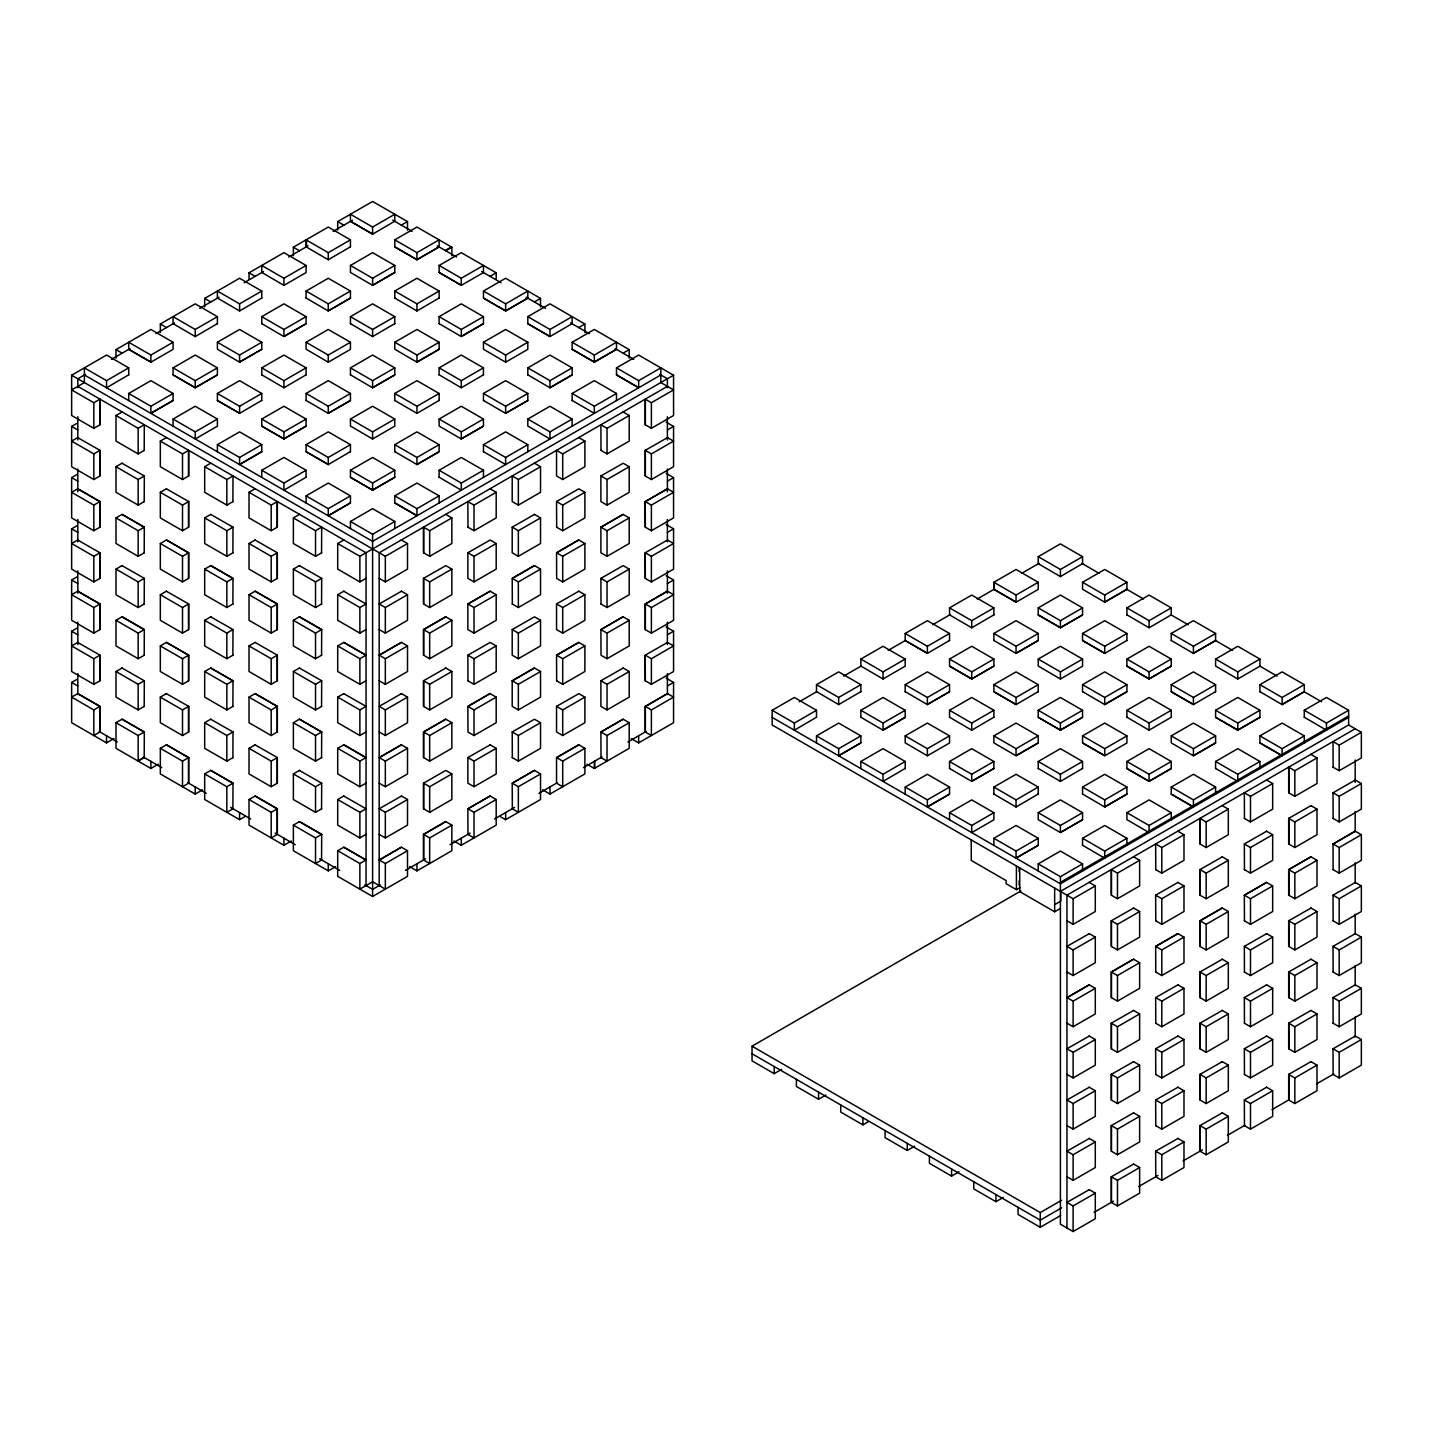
<?xml version="1.0" encoding="UTF-8"?>
<svg xmlns="http://www.w3.org/2000/svg" width="1433" height="1433" viewBox="0 0 1433 1433"><rect width="100%" height="100%" fill="white"/><g stroke="black" fill="none" stroke-linecap="round" stroke-linejoin="round"><path stroke-width="1.5" d="M128.719 367.869L106.544 380.659L84.386 367.869L84.386 382.557L71.65 389.901L93.826 402.709L99.988 399.144L99.988 424.759L93.826 428.306L71.65 415.498L71.65 375.213L106.544 355.062L128.719 367.869L128.719 374.98M116.001 358.143L116.001 349.616L150.895 329.465L173.071 342.254L173.071 349.365L150.895 362.173L128.719 349.365L128.719 342.254L150.895 355.062L173.071 342.254M160.335 332.546L160.335 324.001L195.228 303.85L217.404 316.657L217.404 323.768M204.686 306.949L204.686 298.404L239.58 278.253L261.755 291.06L261.755 298.171M249.02 279.202L249.02 272.807L283.913 252.656L306.089 265.463L306.089 272.575L283.913 285.364L261.755 272.413L261.755 265.463L283.913 278.253L306.089 265.463M293.371 255.737L293.371 247.21L328.264 227.059L350.44 239.848L350.44 246.96M337.704 230.14L337.704 221.596L372.598 201.462L407.509 221.596L407.509 230.14M85.55 374.3L77.812 378.76L77.812 387.698M111.452 359.343L130.045 348.613M155.946 333.656L174.521 322.927M199.671 308.4L219.016 297.24M244.165 282.713L263.511 271.553M288.66 257.026L308.005 245.867M333.155 231.34L352.5 220.18M173.071 323.768L173.071 316.657L195.228 329.465L217.404 316.657M217.404 298.171L217.404 291.06L239.58 303.85L261.755 291.06M306.089 246.96L306.089 239.848L328.264 252.656L350.44 239.848M394.774 221.219L372.598 234.17L350.44 221.363L350.44 214.251L372.598 227.059L394.774 214.251L394.774 221.363M128.719 374.819L106.544 387.77L106.544 380.659M173.071 323.625L195.228 336.576L217.404 323.625M217.404 298.028L239.58 310.961L261.755 298.028M306.089 246.816L328.264 259.767L350.44 246.816M401.347 225.16L407.509 221.596M77.687 437.62L99.988 450.356L99.988 475.953L93.826 479.518L71.65 466.71L71.65 426.407L77.185 423.219M128.719 393.466L150.895 380.659L173.071 393.466L173.071 400.577L150.895 413.367L150.895 406.256L128.719 393.466L128.719 400.577M173.071 367.869L195.228 355.062L217.404 367.869L217.404 374.98L195.228 387.77L173.071 374.98L173.071 367.869L195.228 380.659L217.404 367.869M217.404 342.254L239.58 329.465L261.755 342.254L261.755 349.365L239.58 362.173L217.404 349.222L217.404 342.254L239.58 355.062L261.755 342.254M261.755 323.768L261.755 316.657L283.913 303.85L306.089 316.657L306.089 323.768L283.913 336.576L261.755 323.625M306.089 298.171L306.089 291.06L328.264 278.253L350.44 291.06L350.44 298.171L328.264 310.961L306.089 298.028M350.44 265.463L372.598 252.656L394.774 265.463L394.774 272.575L372.598 285.364L350.44 272.413L350.44 265.463L372.598 278.253L394.774 265.463M394.774 239.848L416.949 252.656L439.125 239.848L439.125 246.96L416.949 259.767L394.774 246.96L394.774 239.848L416.949 227.059L451.843 247.21L451.843 255.737M77.812 437.549L71.65 441.113L93.826 453.903L99.988 450.356M144.321 450.356L138.159 453.903L116.001 441.113L116.001 415.498L122.145 411.952M150.895 406.256L173.071 393.466M261.755 316.657L283.913 329.465L306.089 316.657M306.089 291.06L328.264 303.85L350.44 291.06M150.895 413.223L173.071 400.434M217.404 374.819L195.228 387.627L173.071 374.819M239.58 362.03L261.755 349.222M306.089 323.625L283.913 336.433L283.913 329.465M328.264 310.818L350.44 298.028M372.598 285.221L394.774 272.413M394.774 246.816L416.949 259.624L439.125 246.816M445.269 250.524L451.431 246.96M116.001 415.498L138.159 428.306L144.321 424.759L144.196 450.428M445.681 250.757L451.843 247.21M99.988 501.55L93.826 505.115L71.65 492.307L77.812 488.76L99.988 501.55L99.988 527.165L93.826 530.712L71.65 517.904L71.65 477.619L77.185 474.413M173.071 419.063L195.228 406.256L217.404 419.063L217.404 426.174L195.228 438.982L195.228 431.87L173.071 419.063L173.071 426.174M261.755 400.434L239.58 413.367L217.404 400.577L217.404 393.466L239.58 380.659L261.755 393.466L261.755 400.577M261.755 374.98L261.755 367.869L283.913 355.062L306.089 367.869L306.089 374.98M306.089 342.254L328.264 329.465L350.44 342.254L350.44 349.365L328.264 362.173L306.089 349.222L306.089 342.254L328.264 355.062L350.44 342.254M350.44 323.768L350.44 316.657L372.598 303.85L394.774 316.657L394.774 323.768M394.774 298.171L394.774 291.06L416.949 278.253L439.125 291.06L439.125 298.171M439.125 265.463L461.283 278.253L483.458 265.463L483.458 272.575L461.283 285.364L439.125 272.575L439.125 265.463L461.283 252.656L496.194 272.807L496.194 279.202M144.321 501.55L138.159 505.115L116.001 492.307L116.001 466.71L122.145 463.146M160.335 441.113L182.51 453.903L188.672 450.356L188.672 475.953L182.51 479.518L160.335 466.71L160.335 441.113L166.497 437.549M195.228 431.87L217.404 419.063M217.404 393.466L239.58 406.256L261.755 393.466M261.755 367.869L283.913 380.659L306.089 367.869M350.44 316.657L372.598 329.465L394.774 316.657M394.774 291.06L416.949 303.85L439.125 291.06M261.755 374.819L283.913 387.77L306.089 374.819M350.44 323.625L372.598 336.576L394.774 323.625M394.774 298.028L416.949 310.961L439.125 298.028M116.001 466.71L138.159 479.518L144.321 475.953L144.196 501.622M490.032 276.354L496.194 272.807M77.687 540.026L99.988 552.762L99.988 578.359L93.826 581.923L71.65 569.116L71.65 528.813L77.185 525.624M217.404 444.66L239.58 431.87L261.755 444.66L261.755 451.771L239.58 464.579L239.58 457.467L217.404 444.66L217.404 451.771M261.755 419.063L283.913 406.256L306.089 419.063L306.089 426.174L283.913 438.982L261.755 426.174L261.755 419.063L283.913 431.87L306.089 419.063M306.089 400.577L306.089 393.466L328.264 380.659L350.44 393.466L350.44 400.577L328.264 413.367L306.089 400.434M350.44 374.98L350.44 367.869L372.598 355.062L394.774 367.869L394.774 374.98L372.598 387.77L350.44 374.819M394.774 342.254L416.949 329.465L439.125 342.254L439.125 349.365L416.949 362.173L394.774 349.222L394.774 342.254L416.949 355.062L439.125 342.254M439.125 323.768L439.125 316.657L461.283 303.85L483.458 316.657L483.458 323.768L461.283 336.576L439.125 323.625M483.458 291.06L505.634 303.85L527.81 291.06L527.81 298.171L505.634 310.961L483.458 298.171L483.458 291.06L505.634 278.253L540.528 298.404L540.528 306.949M77.812 539.954L71.65 543.519L93.826 556.309L99.988 552.762M144.321 552.762L138.159 556.309L116.001 543.519L116.001 517.904L122.145 514.357L144.321 527.165L144.196 552.833M166.371 488.832L188.672 501.55L188.672 527.165L182.51 530.712L160.335 517.904L160.335 492.307L166.497 488.76M233.006 501.55L226.844 505.115L204.686 492.307L204.686 466.71L210.83 463.146M239.58 457.467L261.755 444.66M306.089 393.466L328.264 406.256L350.44 393.466M350.44 367.869L372.598 380.659L394.774 367.869M439.125 316.657L461.283 329.465L483.458 316.657M239.58 464.435L261.755 451.628M306.089 426.031L283.913 438.82L261.755 426.031M350.44 400.434L328.264 413.223L328.264 406.256M372.598 387.627L394.774 374.819M416.949 362.03L439.125 349.222M483.458 323.625L461.283 336.433L461.283 329.465M527.81 298.028L505.634 310.818L483.458 298.028M116.001 517.904L138.159 530.712L144.321 527.165M160.335 492.307L182.51 505.115L188.672 501.55M204.686 466.71L226.844 479.518L233.006 475.953L232.88 501.622M534.366 301.969L540.528 298.404M99.988 603.956L93.826 607.52L71.65 594.713L77.812 591.166L99.988 603.956L99.988 629.571L93.826 633.117L71.65 620.31L71.65 580.025L77.185 576.818M261.755 477.368L261.755 470.257L283.913 457.467L306.089 470.257L306.089 477.368M350.44 451.628L328.264 464.579L306.089 451.771L306.089 444.66L328.264 431.87L350.44 444.66L350.44 451.771M350.44 419.063L372.598 406.256L394.774 419.063L394.774 426.174L372.598 438.982L350.44 426.031L350.44 419.063L372.598 431.87L394.774 419.063M394.774 400.577L394.774 393.466L416.949 380.659L439.125 393.466L439.125 400.577M439.125 374.98L439.125 367.869L461.283 355.062L483.458 367.869L483.458 374.98M483.458 342.254L505.634 329.465L527.81 342.254L527.81 349.365L505.634 362.173L483.458 349.222L483.458 342.254L505.634 355.062L527.81 342.254M572.143 323.625L549.967 336.576L527.81 323.768L527.81 316.657L549.967 303.85L584.879 324.001L584.879 332.546M144.321 603.956L138.159 607.52L116.001 594.713L116.001 569.116L122.145 565.551M160.335 543.519L166.497 539.954L188.672 552.762L188.672 578.359L182.51 581.905L160.335 569.116L160.335 543.519L182.51 556.309L188.672 552.762M233.006 552.762L226.844 556.309L204.686 543.519L204.686 517.904L210.83 514.357M249.02 492.307L271.195 505.115L277.357 501.55L277.357 527.147L271.195 530.712L249.02 517.904L249.02 492.307L255.181 488.76M261.755 470.257L283.913 483.064L306.089 470.257M306.089 444.66L328.264 457.467L350.44 444.66M394.774 393.466L416.949 406.256L439.125 393.466M439.125 367.869L461.283 380.659L483.458 367.869M527.81 316.657L549.967 329.465L572.143 316.657L572.143 323.768M306.089 477.225L283.913 490.176L283.913 483.064M394.774 400.434L416.949 413.367L439.125 400.434M439.125 374.819L461.283 387.77L483.458 374.819M116.001 569.116L138.159 581.923L144.321 578.359L144.196 604.027M204.686 517.904L226.844 530.712L233.006 527.147L232.88 552.833M578.717 327.566L584.879 324.001M77.687 642.432L99.988 655.168L99.988 680.765L93.826 684.311L71.65 671.522L71.65 631.219L77.185 628.03M306.089 495.872L328.264 483.064L350.44 495.872L350.44 502.983L328.264 515.773L328.264 508.661L306.089 495.872L306.089 502.983M350.44 470.257L372.598 457.467L394.774 470.257L394.774 477.368L372.598 490.176L350.44 477.368L350.44 470.257L372.598 483.064L394.774 470.257M394.774 451.771L394.774 444.66L416.949 431.87L439.125 444.66L439.125 451.771L416.949 464.579L394.774 451.628M439.125 419.063L461.283 406.256L483.458 419.063L483.458 426.174L461.283 438.982L439.125 426.031L439.125 419.063L461.283 431.87L483.458 419.063M483.458 400.577L483.458 393.466L505.634 380.659L527.81 393.466L527.81 400.577L505.634 413.367L483.458 400.434M527.81 374.98L527.81 367.869L549.967 355.062L572.143 367.869L572.143 374.98L549.967 387.77L527.81 374.819M572.143 342.254L594.319 355.062L616.495 342.254L616.495 349.365L594.319 362.173L572.143 349.365L572.143 342.254L594.319 329.465L629.212 349.616L629.212 358.143M77.812 642.36L71.65 645.925L93.826 658.714L99.988 655.168M144.321 655.168L138.159 658.714L116.001 645.925L116.001 620.31L122.145 616.763L144.321 629.553L144.196 655.239M166.371 591.238L188.672 603.956L188.672 629.553L182.51 633.117L160.335 620.31L160.335 594.713L166.497 591.166M233.006 603.956L226.844 607.52L204.686 594.713L204.686 569.116L210.83 565.551L233.006 578.359L232.88 604.027M255.056 540.026L277.357 552.762L277.357 578.359L271.195 581.905L249.02 569.116L249.02 543.519L255.181 539.954M321.691 552.762L315.529 556.309L293.371 543.519L293.371 517.904L299.515 514.357M328.264 508.661L350.44 495.872M394.774 444.66L416.949 457.467L439.125 444.66M483.458 393.466L505.634 406.256L527.81 393.466M527.81 367.869L549.967 380.659L572.143 367.869M328.264 515.629L350.44 502.822M350.44 477.225L372.598 490.032L394.774 477.225M416.949 464.435L439.125 451.628M461.283 438.82L483.458 426.031M527.81 400.434L505.634 413.223L505.634 406.256M549.967 387.627L572.143 374.819M616.495 349.222L594.319 362.03L572.143 349.222M116.001 620.31L138.159 633.117L144.321 629.553M160.335 594.713L182.51 607.52L188.672 603.956M204.686 569.116L226.844 581.905L233.006 578.359M249.02 543.519L271.195 556.309L277.357 552.762M293.371 517.904L315.529 530.712L321.691 527.147L321.565 552.833M623.05 353.163L629.212 349.616M113.941 738.604L106.544 742.867L71.65 722.716L71.65 682.43L77.185 679.224M350.44 528.58L350.44 521.469L372.598 508.661L394.774 521.469L394.774 528.58M394.774 495.872L416.949 508.661L416.949 515.773L394.774 502.983L394.774 495.872L416.949 483.064L439.125 495.872L439.125 502.983M439.125 477.368L439.125 470.257L461.283 457.467L483.458 470.257L483.458 477.368M483.458 451.771L483.458 444.66L505.634 431.87L527.81 444.66L527.81 451.771M527.81 419.063L549.967 431.87L549.967 438.982L527.81 426.031L527.81 419.063L549.967 406.256L572.143 419.063L572.143 426.174M572.143 400.577L572.143 393.466L594.319 380.659L616.495 393.466L616.495 400.577M616.495 367.869L638.652 355.062L673.564 375.213L673.564 415.498L651.388 428.306L645.226 424.759L645.226 399.144L651.388 402.709L673.564 389.901L660.828 382.557L660.828 367.869L638.652 380.659L616.495 367.869L616.495 374.98L638.652 387.77L638.652 380.659M144.321 706.362L138.159 709.926L116.001 697.119L116.001 671.522L122.145 667.957M160.335 645.925L166.497 642.36L188.672 655.168L188.672 680.765L182.51 684.311L160.335 671.522L160.335 645.925L182.51 658.714L188.672 655.168M233.006 655.168L226.844 658.714L204.686 645.925L204.686 620.31L210.83 616.763M249.02 594.713L255.181 591.166L277.357 603.956L277.357 629.553L271.195 633.117L249.02 620.31L249.02 594.713L271.195 607.52L277.357 603.956M321.691 603.956L315.529 607.52L293.371 594.713L293.371 569.116L299.515 565.551M366.042 578.359L359.88 581.905L337.704 569.116L337.704 543.519L343.866 539.954M350.44 521.469L372.598 534.258L394.774 521.469M416.949 508.661L439.125 495.872M439.125 470.257L461.283 483.064L483.458 470.257M483.458 444.66L505.634 457.467L527.81 444.66M549.967 431.87L572.143 419.063M572.143 393.466L594.319 406.256L616.495 393.466M660.828 374.98L372.598 541.369L84.386 374.98M93.826 709.926L99.988 706.362L99.988 731.958L93.826 735.523L93.826 709.926L71.65 697.119L77.812 693.572L99.988 706.362M116.001 671.522L138.159 684.311L144.321 680.765L144.196 706.433M204.686 620.31L226.844 633.117L233.006 629.553L232.88 655.239M293.371 569.116L315.529 581.905L321.691 578.359L321.565 604.027M337.704 543.519L359.88 556.309L673.564 375.213M667.402 386.355L379.172 552.762L379.172 885.576M71.65 375.213L385.334 556.309L407.509 543.519L407.509 569.116L385.334 581.905L379.172 578.359M429.667 530.712L451.843 517.904L451.843 543.519L429.667 556.309L423.523 552.762L423.523 527.147L429.667 530.712L429.667 556.309M467.982 527.237L467.857 501.55L474.018 505.115L496.194 492.307L496.194 517.904L474.018 530.712L467.857 527.147M518.352 479.518L540.528 466.71L540.528 492.307L518.352 505.115L512.208 501.55L512.208 475.953L518.352 479.518L518.352 505.115M562.703 453.903L584.879 441.113L584.879 466.71L562.703 479.518L556.541 475.953L556.541 450.356L562.703 453.903L562.703 479.518M601.018 450.428L600.893 424.759L607.037 428.306L629.212 415.498L629.212 441.113L607.037 453.903L600.893 450.356M158.275 764.201L150.895 768.464L116.001 748.331L116.001 722.716L122.145 719.169L144.321 731.958L144.196 757.645M166.371 693.644L188.672 706.362L188.672 731.958L182.51 735.523L160.335 722.716L160.335 697.119L166.497 693.572M233.006 706.362L226.844 709.926L204.686 697.119L204.686 671.522L210.83 667.957L233.006 680.765L232.88 706.433M255.056 642.432L277.357 655.168L277.357 680.765L271.195 684.311L249.02 671.522L249.02 645.925L255.181 642.36M321.691 655.168L315.529 658.714L293.371 645.925L293.371 620.31L299.515 616.763L321.691 629.553L321.565 655.239M366.042 629.553L359.88 633.117L337.704 620.31L337.704 594.713L343.866 591.166M116.001 722.716L138.159 735.523L144.321 731.958M160.335 697.119L182.51 709.926L188.672 706.362M204.686 671.522L226.844 684.311L233.006 680.765M249.02 645.925L271.195 658.714L277.357 655.168M293.371 620.31L315.529 633.117L321.691 629.553M337.704 594.713L359.88 607.52L366.042 603.956L343.741 591.238M667.402 429.972L673.564 426.407L673.564 466.71L651.388 479.518L645.226 475.953L645.226 450.356L667.527 437.62M401.473 591.238L379.172 603.956L385.334 607.52L407.509 594.713L407.509 620.31L385.334 633.117L379.172 629.553M423.523 578.359L445.806 565.623L451.843 569.116L451.843 594.713L429.667 607.52L423.523 603.956L423.523 578.359L429.667 581.905L451.843 569.116M467.857 552.762L490.158 540.026L496.194 543.519L496.194 569.116L474.018 581.905L467.857 578.359L467.857 552.762L474.018 556.309L496.194 543.519M534.366 514.357L540.528 517.904L540.528 543.519L518.352 556.309L512.208 552.762L512.208 527.147L534.491 514.429M556.667 527.237L556.541 501.55L578.842 488.832L584.879 492.307L584.879 517.904L562.703 530.712L556.541 527.165M600.893 475.953L623.176 463.235L629.212 466.71L629.212 492.307L607.037 505.115L600.893 501.55L600.893 475.953L607.037 479.518L629.212 466.71M512.208 527.147L518.352 530.712L540.528 517.904M556.541 501.55L562.703 505.115L584.879 492.307M645.226 450.356L651.388 453.903L673.564 441.113L667.402 437.549M137.747 760.887L143.909 757.323M144.321 757.573L138.159 761.12L138.159 735.523M160.335 748.331L166.497 744.766L188.672 757.573L188.672 783.17L182.51 786.717L182.51 761.12L160.335 748.331L160.335 773.927L195.228 794.079L202.626 789.798M233.006 757.573L226.844 761.12L204.686 748.331L204.686 722.716L210.83 719.169M249.02 697.119L255.181 693.572L277.357 706.362L277.357 731.958L271.195 735.523L249.02 722.716L249.02 697.119L271.195 709.926L277.357 706.362M321.691 706.362L315.529 709.926L293.371 697.119L293.371 671.522L299.515 667.957M337.704 645.925L343.866 642.36L366.042 655.168L359.88 658.714L337.704 645.925L337.704 671.522L359.88 684.311L366.042 680.765M182.51 761.12L188.672 757.573M204.686 722.716L226.844 735.523L233.006 731.958L232.88 757.645M293.371 671.522L315.529 684.311L321.691 680.765L321.565 706.433M667.402 481.166L673.564 477.619L673.564 517.904L651.388 530.712L645.226 527.165L645.226 501.55L667.402 488.76L673.564 492.307L651.388 505.115L645.226 501.55L645.352 527.237M423.523 629.553L445.681 616.763L451.843 620.31L451.843 645.925L429.667 658.714L423.523 655.168L423.523 629.553L429.667 633.117L451.843 620.31M467.857 603.956L490.032 591.166L496.194 594.713L496.194 620.31L474.018 633.117L467.857 629.553L467.857 603.956L474.018 607.52L496.194 594.713M512.208 603.956L518.352 607.52L540.528 594.713L540.528 569.116L534.366 565.551L512.208 578.359L512.333 604.027M578.717 539.954L556.541 552.762L556.667 578.43L562.703 581.905L584.879 569.116L584.879 543.519L578.717 539.954L556.667 552.833L562.703 556.309L584.879 543.519M600.893 527.165L623.05 514.357L629.212 517.904L629.212 543.519L607.037 556.309L600.893 552.762L600.893 527.165L607.037 530.712L629.212 517.904M379.297 655.239L401.473 642.432M445.806 616.835L423.649 629.624L423.649 655.239M467.982 604.027L490.158 591.238M534.491 565.623L512.333 578.43L518.352 581.905L540.528 569.116M601.018 527.237L623.176 514.429M645.352 501.622L667.527 488.832M407.509 645.925L401.347 642.36L379.172 655.168L385.334 658.714L407.509 645.925L407.509 671.522L385.334 684.311L379.172 680.765M245.115 816.47L239.58 819.676L204.686 799.524L204.686 773.927L210.83 770.363L233.006 783.17L232.88 808.839M255.056 744.838L277.357 757.573L277.357 783.17L271.195 786.717L249.02 773.927L249.02 748.331L255.181 744.766M321.691 757.573L315.529 761.12L293.371 748.331L293.371 722.716L299.515 719.169L321.691 731.958L321.565 757.645M366.042 731.958L359.88 735.523L337.704 722.716L337.704 697.119L343.866 693.572M204.686 773.927L226.844 786.717L233.006 783.17M249.02 748.331L271.195 761.12L277.357 757.573M293.371 722.716L315.529 735.523L321.691 731.958M337.704 697.119L359.88 709.926L366.042 706.362L343.741 693.644M667.402 532.377L673.564 528.813L673.564 569.116L651.388 581.923L645.226 578.359L645.226 552.762L667.527 540.026L673.564 543.519L651.388 556.309L645.226 552.762L645.352 578.43M401.473 693.644L379.172 706.362L385.334 709.926L407.509 697.119L407.509 722.716L385.334 735.523L379.172 731.958M445.681 667.957L451.843 671.522L451.843 697.119L429.667 709.926L423.523 706.362L423.523 680.765L445.806 668.029M467.982 680.836L467.857 655.168L490.158 642.432L496.194 645.925L496.194 671.522L474.018 684.311L467.857 680.765M512.208 629.553L534.491 616.835L540.528 620.31L540.528 645.925L518.352 658.714L512.208 655.168L512.208 629.553L518.352 633.117L540.528 620.31M578.717 591.166L584.879 594.713L584.879 620.31L562.703 633.117L556.541 629.553L556.541 603.956L578.842 591.238M601.018 604.027L600.893 578.359L623.176 565.623L629.212 569.116L629.212 594.713L607.037 607.52L600.893 603.956M423.523 680.765L429.667 684.311L451.843 671.522M467.857 655.168L474.018 658.714L496.194 645.925M556.541 603.956L562.703 607.52L584.879 594.713M600.893 578.359L607.037 581.923L629.212 569.116M233.006 808.767L226.844 812.332L226.844 786.717M249.02 799.524L255.181 795.978L277.357 808.767L277.357 834.364L271.195 837.929L271.195 812.332L249.02 799.524L249.02 825.121L283.913 845.273L291.311 841.01M321.691 808.767L315.529 812.332L293.371 799.524L293.371 773.927L299.515 770.363M337.704 748.313L343.866 744.766L366.042 757.573L359.88 761.12L337.704 748.313L337.704 773.927L359.88 786.717L366.042 783.17M271.195 812.332L277.357 808.767M293.371 773.927L315.529 786.717L321.691 783.17L321.565 808.839M667.402 583.571L673.564 580.025L673.564 620.31L651.388 633.117L645.226 629.571L645.226 603.956L667.402 591.166L673.564 594.713L651.388 607.52L645.226 603.956M423.523 731.958L445.681 719.169L451.843 722.716L451.843 748.331L429.667 761.12L423.523 757.573L423.523 731.958L429.667 735.523L451.843 722.716M490.032 693.572L467.857 706.362L467.982 732.03L474.018 735.523L496.194 722.716L496.194 697.119L490.032 693.572L467.982 706.433L474.018 709.926L496.194 697.119M512.208 680.765L534.366 667.957L540.528 671.522L540.528 697.119L518.352 709.926L512.208 706.362L512.208 680.765L518.352 684.311L540.528 671.522M556.541 680.765L562.703 684.311L584.879 671.522L584.879 645.925L578.717 642.36L556.541 655.168L556.667 680.836M623.05 616.763L600.893 629.553L601.018 655.239L607.037 658.714L629.212 645.925L629.212 620.31L623.05 616.763L601.018 629.642L607.037 633.117L629.212 620.31M379.297 757.645L401.473 744.838M445.806 719.241L423.649 732.03L423.649 757.645M512.333 680.836L534.491 668.029M578.842 642.432L556.667 655.239L562.703 658.714L584.879 645.925M667.527 591.238L645.352 604.027L645.352 629.642M407.509 748.313L401.347 744.766L379.172 757.573L385.334 761.12L407.509 748.313L407.509 773.927L385.334 786.717L379.172 783.17M335.644 866.607L328.264 870.87L293.371 850.718L293.371 825.121L299.515 821.575L321.691 834.364L321.565 860.051M366.042 834.364L359.88 837.929L337.704 825.121L337.704 799.524L343.866 795.96M293.371 825.121L315.529 837.929L321.691 834.364M337.704 799.524L359.88 812.332L366.042 808.767L343.741 796.049M667.402 634.783L673.564 631.219L673.564 671.522L651.388 684.311L645.226 680.765L645.226 655.168L667.527 642.432L673.564 645.925L651.388 658.714L645.226 655.168L645.352 680.836M401.473 796.049L379.172 808.767L385.334 812.332L407.509 799.524L407.509 825.121L385.334 837.929L379.172 834.364M423.523 783.17L445.806 770.435L451.843 773.927L451.843 799.524L429.667 812.332L423.523 808.767L423.523 783.17L429.667 786.717L451.843 773.927M490.032 744.766L496.194 748.331L496.194 773.927L474.018 786.717L467.857 783.17L467.857 757.573L490.158 744.838M512.333 757.645L512.208 731.958L534.491 719.241L540.528 722.716L540.528 748.331L518.352 761.12L512.208 757.573M556.541 706.362L578.842 693.644L584.879 697.119L584.879 722.716L562.703 735.523L556.541 731.958L556.541 706.362L562.703 709.926L584.879 697.119M623.05 667.957L629.212 671.522L629.212 697.119L607.037 709.926L600.893 706.362L600.893 680.765L623.176 668.029M467.857 757.573L474.018 761.12L496.194 748.331M512.208 731.958L518.352 735.523L540.528 722.716M600.893 680.765L607.037 684.311L629.212 671.522M321.691 859.979L315.529 863.526L315.529 837.929M337.704 850.718L343.866 847.172L366.042 859.979L359.88 863.526L337.704 850.718L337.704 876.333L372.598 896.485L407.509 876.333L407.509 850.718L401.347 847.172L379.172 859.979L385.334 863.526L407.509 850.718M667.402 685.977L673.564 682.43L673.564 722.716L638.652 742.867L631.272 738.604M451.843 825.121L429.667 837.929L429.667 863.526L423.523 859.979L423.523 834.364L445.681 821.575L451.843 825.121L451.843 850.718L416.949 870.87L409.551 866.607M453.903 841.01L461.283 845.273L496.194 825.121L496.194 799.524L490.032 795.978L467.857 808.767L467.982 834.436M540.528 773.927L534.366 770.363L512.208 783.17L512.333 808.839L518.352 812.332L518.352 786.717L540.528 773.927L540.528 799.524L505.634 819.676L500.081 816.47M584.879 748.331L562.703 761.12L562.703 786.717L556.541 783.17L556.541 757.573L578.717 744.766L584.879 748.331L584.879 773.927L549.967 794.079L542.588 789.798M586.921 764.201L594.319 768.464L629.212 748.331L629.212 722.716L623.05 719.169L600.893 731.958L601.018 757.645M645.352 732.048L645.352 706.433L667.402 693.572L673.564 697.119L651.388 709.926L645.226 706.362L645.226 731.958L651.388 735.523L651.388 709.926M379.297 860.051L401.473 847.243M445.806 821.646L423.649 834.436L423.649 860.051M490.158 796.049L467.982 808.839L474.018 812.332L496.194 799.524M534.491 770.435L512.333 783.242L518.352 786.717M556.667 757.645L578.842 744.838M623.176 719.241L601.018 732.048L607.037 735.523L629.212 722.716M645.352 706.433L667.527 693.644M380.336 884.895L372.598 889.374L364.86 884.895M405.485 870.386L425.601 858.761M449.98 844.7L470.096 833.075M494.475 819.013L514.59 807.388M538.969 793.327L557.365 782.687M583.446 767.64L601.985 756.929M627.941 741.954L646.122 731.457M1066.958 920.774L1073.12 924.339L1095.296 911.531L1095.296 885.934L1073.12 898.724L772.172 724.973L772.172 710.284L794.348 697.477L816.505 710.284L816.505 717.396M816.505 691.781L816.505 684.669L838.681 671.88L860.857 684.669L860.857 691.781M860.857 659.073L883.033 646.283L905.19 659.073L905.19 666.184L883.033 678.991L860.857 666.04L860.857 659.073L883.033 671.88L905.19 659.073M949.542 640.444L927.366 653.394L905.19 640.587L905.19 633.476L927.366 620.668L949.542 633.476L949.542 640.587M949.542 614.99L949.542 607.879L971.717 595.071L993.875 607.879L993.875 614.99M993.875 582.282L1016.051 569.474L1038.226 582.282L1038.226 589.393L1016.051 602.182L993.875 589.393L993.875 582.282L1016.051 595.071L1038.226 582.282M1038.226 563.778L1038.226 556.667L1060.402 543.877L1082.56 556.667L1082.56 563.778M799.256 701.758L816.667 691.709L838.681 704.588L860.857 691.637M843.75 676.071L861.161 666.023M888.227 650.385L905.638 640.336M932.722 624.698L950.133 614.65M977.216 599.012L994.627 588.963M1021.711 573.325L1039.122 563.276M772.172 710.284L794.348 723.074L816.505 710.284M816.505 684.669L838.681 697.477L860.857 684.669M905.19 633.476L927.366 646.283L949.542 633.476M949.542 607.879L971.717 620.668L993.875 607.879M1038.226 556.667L1060.402 569.474L1082.56 556.667M816.505 717.234L794.348 730.185L794.348 723.074M949.542 614.847L971.717 627.779L993.875 614.847M1038.226 563.635L1060.402 576.585L1082.56 563.635M816.505 735.881L838.681 723.074L860.857 735.881L860.857 742.993L838.681 755.782L838.681 748.671L816.505 735.881L816.505 742.993M860.857 717.396L860.857 710.284L883.033 697.477L905.19 710.284L905.19 717.396L883.033 730.185L860.857 717.234M905.19 691.781L905.19 684.669L927.366 671.88L949.542 684.669L949.542 691.781L927.366 704.588L905.19 691.637M949.542 659.073L971.717 646.283L993.875 659.073L993.875 666.184L971.717 678.991L949.542 666.184L949.542 659.073L971.717 671.88L993.875 659.073M993.875 640.587L993.875 633.476L1016.051 620.668L1038.226 633.476L1038.226 640.587L1016.051 653.394L993.875 640.444M1038.226 607.879L1060.402 595.071L1082.56 607.879L1082.56 614.99L1060.402 627.779L1038.226 614.99L1038.226 607.879L1060.402 620.668L1082.56 607.879M1082.56 582.282L1104.736 569.474L1126.911 582.282L1126.911 589.393L1104.736 602.182L1082.56 589.232L1082.56 582.282L1104.736 595.071L1126.911 582.282M838.681 748.671L860.857 735.881M860.857 710.284L883.033 723.074L905.19 710.284M905.19 684.669L927.366 697.477L949.542 684.669M993.875 633.476L1016.051 646.283L1038.226 633.476M838.681 755.639L860.857 742.849M883.033 730.042L905.19 717.234M927.366 704.445L949.542 691.637M949.542 666.04L971.717 678.848L993.875 666.04M1016.051 653.233L1038.226 640.444M1082.56 614.847L1060.402 627.636L1038.226 614.847M1126.911 589.232L1104.736 602.039L1104.736 595.071M860.857 768.59L860.857 761.478L883.033 748.671L905.19 761.478L905.19 768.59M905.19 735.881L927.366 723.074L949.542 735.881L949.542 742.993L927.366 755.782L905.19 742.849L905.19 735.881L927.366 748.671L949.542 735.881M949.542 717.396L949.542 710.284L971.717 697.477L993.875 710.284L993.875 717.396M1038.226 691.637L1016.051 704.588L993.875 691.781L993.875 684.669L1016.051 671.88L1038.226 684.669L1038.226 691.781M1038.226 659.073L1060.402 646.283L1082.56 659.073L1082.56 666.184L1060.402 678.991L1038.226 666.04L1038.226 659.073L1060.402 671.88L1082.56 659.073M1126.911 640.444L1104.736 653.394L1082.56 640.587L1082.56 633.476L1104.736 620.668L1126.911 633.476L1126.911 640.587M1126.911 614.99L1126.911 607.879L1149.087 595.071L1171.245 607.879L1171.245 614.99M860.857 761.478L883.033 774.286L905.19 761.478M949.542 710.284L971.717 723.074L993.875 710.284M993.875 684.669L1016.051 697.477L1038.226 684.669M1082.56 633.476L1104.736 646.283L1126.911 633.476M1126.911 607.879L1149.087 620.668L1171.245 607.879M905.19 768.446L883.033 781.397L883.033 774.286M949.542 717.234L971.717 730.185L993.875 717.234M1126.911 614.847L1149.087 627.779L1171.245 614.847M905.19 787.075L927.366 774.286L949.542 787.075L949.542 794.187L927.366 806.994L927.366 799.883L905.19 787.075L905.19 794.187M949.542 768.59L949.542 761.478L971.717 748.671L993.875 761.478L993.875 768.59L971.717 781.397L949.542 768.446M993.875 735.881L1016.051 723.074L1038.226 735.881L1038.226 742.993L1016.051 755.782L993.875 742.849L993.875 735.881L1016.051 748.671L1038.226 735.881M1038.226 710.284L1060.402 697.477L1082.56 710.284L1082.56 717.396L1060.402 730.185L1038.226 717.396L1038.226 710.284L1060.402 723.074L1082.56 710.284M1082.56 691.781L1082.56 684.669L1104.736 671.88L1126.911 684.669L1126.911 691.781L1104.736 704.588L1082.56 691.637M1126.911 659.073L1149.087 646.283L1171.245 659.073L1171.245 666.184L1149.087 678.991L1126.911 666.184L1126.911 659.073L1149.087 671.88L1171.245 659.073M1171.245 640.587L1171.245 633.476L1193.42 620.668L1215.596 633.476L1215.596 640.587L1193.42 653.394L1171.245 640.444M927.366 799.883L949.542 787.075M949.542 761.478L971.717 774.286L993.875 761.478M1082.56 684.669L1104.736 697.477L1126.911 684.669M1171.245 633.476L1193.42 646.283L1215.596 633.476M927.366 806.851L949.542 794.043M971.717 781.254L993.875 768.446M1038.226 742.849L1016.051 755.639L1016.051 748.671M1082.56 717.234L1060.402 730.042L1038.226 717.234M1104.736 704.445L1126.911 691.637M1126.911 666.04L1149.087 678.848L1171.245 666.04M1193.42 653.233L1215.596 640.444M949.542 812.69L971.717 799.883L993.875 812.69L993.875 819.801L971.717 832.591L971.717 825.48L949.542 812.69L949.542 819.801M993.875 794.187L993.875 787.075L1016.051 774.286L1038.226 787.075L1038.226 794.187M1038.226 768.59L1038.226 761.478L1060.402 748.671L1082.56 761.478L1082.56 768.59M1082.56 735.881L1104.736 723.074L1126.911 735.881L1126.911 742.993L1104.736 755.782L1082.56 742.993L1082.56 735.881L1104.736 748.671L1126.911 735.881M1126.911 717.396L1126.911 710.284L1149.087 697.477L1171.245 710.284L1171.245 717.396M1215.596 691.637L1193.42 704.588L1171.245 691.781L1171.245 684.669L1193.42 671.88L1215.596 684.669L1215.596 691.781M1215.596 659.073L1237.772 646.283L1259.929 659.073L1259.929 666.184L1237.772 678.991L1215.596 666.04L1215.596 659.073L1237.772 671.88L1259.929 659.073M971.717 825.48L993.875 812.69M993.875 787.075L1016.051 799.883L1038.226 787.075M1038.226 761.478L1060.402 774.286L1082.56 761.478M1126.911 710.284L1149.087 723.074L1171.245 710.284M1171.245 684.669L1193.42 697.477L1215.596 684.669M993.875 794.043L1016.051 806.994L1038.226 794.043M1038.226 768.446L1060.402 781.397L1082.56 768.446M1126.911 717.234L1149.087 730.185L1171.245 717.234M993.875 838.287L1016.051 825.48L1038.226 838.287L1038.226 845.398L1016.051 858.188L1016.051 851.077L993.875 838.287L993.875 845.398M1038.226 812.69L1060.402 799.883L1082.56 812.69L1082.56 819.801L1060.402 832.591L1038.226 819.64L1038.226 812.69L1060.402 825.48L1082.56 812.69M1082.56 794.187L1082.56 787.075L1104.736 774.286L1126.911 787.075L1126.911 794.187L1104.736 806.994L1082.56 794.043M1126.911 761.478L1149.087 748.671L1171.245 761.478L1171.245 768.59L1149.087 781.397L1126.911 768.59L1126.911 761.478L1149.087 774.286L1171.245 761.478M1171.245 735.881L1193.42 723.074L1215.596 735.881L1215.596 742.993L1193.42 755.782L1171.245 742.849L1171.245 735.881L1193.42 748.671L1215.596 735.881M1215.596 710.284L1237.772 697.477L1259.929 710.284L1259.929 717.396L1237.772 730.185L1215.596 717.396L1215.596 710.284L1237.772 723.074L1259.929 710.284M1259.929 691.781L1259.929 684.669L1282.105 671.88L1304.281 684.669L1304.281 691.781L1282.105 704.588L1259.929 691.637M1016.051 851.077L1038.226 838.287M1082.56 787.075L1104.736 799.883L1126.911 787.075M1259.929 684.669L1282.105 697.477L1304.281 684.669M1016.051 858.045L1038.226 845.255M1082.56 819.64L1060.402 832.448L1060.402 825.48M1104.736 806.851L1126.911 794.043M1171.245 768.446L1149.087 781.254L1126.911 768.446M1215.596 742.849L1193.42 755.639L1193.42 748.671M1259.929 717.234L1237.772 730.042L1215.596 717.234M1282.105 704.445L1304.281 691.637M1038.226 870.995L1038.226 863.884L1060.402 851.077L1082.56 863.884L1082.56 870.995M1082.56 845.398L1082.56 838.287L1104.736 825.48L1126.911 838.287L1126.911 845.398M1126.911 812.69L1149.087 825.48L1149.087 832.591L1126.911 819.64L1126.911 812.69L1149.087 799.883L1171.245 812.69L1171.245 819.801M1171.245 787.075L1193.42 799.883L1193.42 806.994L1171.245 794.187L1171.245 787.075L1193.42 774.286L1215.596 787.075L1215.596 794.187M1215.596 768.59L1215.596 761.478L1237.772 748.671L1259.929 761.478L1259.929 768.59M1259.929 735.881L1282.105 748.671L1282.105 755.782L1259.929 742.993L1259.929 735.881L1282.105 723.074L1304.281 735.881L1304.281 742.993M1304.281 717.396L1304.281 710.284L1326.456 697.477L1348.614 710.284L1348.614 724.973L1060.402 891.38M971.234 839.899L971.234 860.427L1006.145 880.579L1006.145 883.767L1016.409 889.696L1020.278 887.457M781.612 1069.394L774.214 1073.675L752.038 1060.868L752.038 1046.18L1020.923 890.932M1038.226 863.884L1060.402 876.691L1082.56 863.884M1082.56 838.287L1104.736 851.077L1126.911 838.287M1149.087 825.48L1171.245 812.69M1193.42 799.883L1215.596 787.075M1215.596 761.478L1237.772 774.286L1259.929 761.478M1282.105 748.671L1304.281 735.881M1304.281 710.284L1326.456 723.074L1348.614 710.284M1060.402 882.37L1348.614 715.963M1348.614 717.396L1060.402 883.803L772.172 717.396M1355.188 728.77L1066.958 895.177L1066.958 1227.991M1054.652 904.653L1060.814 901.106L1060.814 891.613M1117.471 873.127L1139.629 860.319L1139.629 885.934L1117.471 898.724L1111.309 895.177L1111.309 869.58L1117.471 873.127L1117.471 898.724M1155.768 869.652L1155.643 843.965L1161.805 847.53L1183.98 834.722L1183.98 860.319L1161.805 873.127L1155.643 869.58M1206.156 821.933L1228.314 809.126L1228.314 834.722L1206.156 847.53L1199.994 843.965L1199.994 818.368L1206.156 821.933L1206.156 847.53M1244.453 818.44L1244.328 792.771L1250.49 796.318L1272.665 783.529L1272.665 809.126L1250.49 821.933L1244.328 818.368M1294.841 770.721L1316.999 757.932L1316.999 783.529L1294.841 796.318L1288.679 792.771L1288.679 767.174L1294.841 770.721L1294.841 796.318M1333.138 767.246L1333.012 741.56L1339.174 745.124L1361.35 732.317L1361.35 757.932L1339.174 770.721L1333.012 767.174M1019.741 867.914L1019.741 891.613L1054.652 911.764L1060.438 908.415M1089.259 933.653L1066.958 946.371L1073.12 949.936L1095.296 937.128L1095.296 962.725L1073.12 975.533L1066.958 971.986M1133.485 907.967L1139.629 911.531L1139.629 937.128L1117.471 949.936L1111.309 946.371L1111.309 920.774L1133.61 908.056M1155.768 920.846L1155.643 895.177L1177.944 882.441M1222.17 856.773L1228.314 860.319L1228.314 885.934L1206.156 898.724L1199.994 895.177L1199.994 869.58L1222.295 856.844M1244.453 869.652L1244.328 843.965L1266.629 831.247M1310.855 805.579L1316.999 809.126L1316.999 834.722L1294.841 847.53L1288.679 843.965L1288.679 818.368L1310.98 805.651M1333.138 818.44L1333.012 792.771L1355.313 780.036M1111.309 920.774L1117.471 924.339L1139.629 911.531M1155.643 895.177L1161.805 898.724L1183.98 885.934L1183.98 911.531L1161.805 924.339L1155.643 920.774M1199.994 869.58L1206.156 873.127L1228.314 860.319M1244.328 843.965L1250.49 847.53L1272.665 834.722L1272.665 860.337L1250.49 873.127L1244.328 869.58M1288.679 818.368L1294.841 821.933L1316.999 809.126M1333.012 792.771L1339.174 796.318L1361.35 783.529L1361.35 809.126L1339.174 821.933L1333.012 818.368M796.39 1079.354L796.39 1086.465L818.565 1099.272L825.945 1095.009M1111.309 971.986L1133.485 959.179L1139.629 962.725L1139.629 988.34L1117.471 1001.13L1111.309 997.583L1111.309 971.986L1117.471 975.533L1139.629 962.725M1155.768 972.058L1155.643 946.371L1177.819 933.582L1183.98 937.128L1183.98 962.725L1161.805 975.533L1155.643 971.986M1199.994 920.774L1222.17 907.967L1228.314 911.531L1228.314 937.128L1206.156 949.936L1199.994 946.371L1199.994 920.774L1206.156 924.339L1228.314 911.531M1244.453 920.846L1244.328 895.177L1266.503 882.37L1272.665 885.934L1272.665 911.531L1250.49 924.339L1244.328 920.774M1288.679 869.58L1310.855 856.773L1316.999 860.337L1316.999 885.934L1294.841 898.724L1288.679 895.177L1288.679 869.58L1294.841 873.127L1316.999 860.337M1333.138 869.652L1333.012 843.965L1355.188 831.176L1361.35 834.722L1361.35 860.337L1339.174 873.127L1333.012 869.58M1067.083 997.655L1089.259 984.847M1133.61 959.25L1111.435 972.058L1111.435 997.655M1155.768 946.443L1177.944 933.653M1222.295 908.056L1200.12 920.846L1200.12 946.443M1244.453 895.249L1266.629 882.441M1310.98 856.844L1288.804 869.652L1288.804 895.249M1333.138 844.055L1355.313 831.247M1095.296 988.34L1089.134 984.776L1066.958 997.583L1073.12 1001.13L1095.296 988.34L1095.296 1013.937L1073.12 1026.727L1066.958 1023.18M1155.643 946.371L1161.805 949.936L1183.98 937.128M1244.328 895.177L1250.49 898.724L1272.665 885.934M1333.012 843.965L1339.174 847.53L1361.35 834.722M840.723 1104.95L840.723 1112.062L862.899 1124.869L868.452 1121.663M1089.259 1036.059L1066.958 1048.777L1073.12 1052.341L1095.296 1039.534L1095.296 1065.131L1073.12 1077.938L1066.958 1074.374M1133.485 1010.372L1139.629 1013.937L1139.629 1039.534L1117.471 1052.341L1111.309 1048.777L1111.309 1023.18L1133.61 1010.444M1155.768 1023.252L1155.643 997.583L1177.944 984.847M1222.17 959.179L1228.314 962.725L1228.314 988.34L1206.156 1001.13L1199.994 997.583L1199.994 971.986L1222.295 959.25M1244.453 972.058L1244.328 946.371L1266.629 933.653M1310.855 907.985L1316.999 911.531L1316.999 937.128L1294.841 949.936L1288.679 946.371L1288.679 920.774L1310.98 908.056M1333.138 920.846L1333.012 895.177L1355.313 882.441M1111.309 1023.18L1117.471 1026.745L1139.629 1013.937M1155.643 997.583L1161.805 1001.13L1183.98 988.34L1183.98 1013.937L1161.805 1026.745L1155.643 1023.18M1199.994 971.986L1206.156 975.533L1228.314 962.725M1244.328 946.371L1250.49 949.936L1272.665 937.128L1272.665 962.725L1250.49 975.533L1244.328 971.986M1288.679 920.774L1294.841 924.339L1316.999 911.531M1333.012 895.177L1339.174 898.724L1361.35 885.934L1361.35 911.531L1339.174 924.339L1333.012 920.774M885.075 1130.565L885.075 1137.677L907.25 1150.466L914.63 1146.203M1089.259 1087.253L1066.958 1099.989L1073.12 1103.535L1095.296 1090.746L1095.296 1116.343L1073.12 1129.132L1066.958 1125.586M1133.485 1061.584L1139.629 1065.131L1139.629 1090.746L1117.471 1103.535L1111.309 1099.989L1111.309 1074.374L1133.61 1061.656M1155.768 1074.463L1155.643 1048.777L1177.944 1036.059M1222.17 1010.372L1228.314 1013.937L1228.314 1039.534L1206.156 1052.341L1199.994 1048.777L1199.994 1023.18L1222.295 1010.462M1244.453 1023.252L1244.328 997.583L1266.629 984.847M1310.855 959.179L1316.999 962.725L1316.999 988.34L1294.841 1001.13L1288.679 997.583L1288.679 971.986L1310.98 959.25M1333.138 972.058L1333.012 946.371L1355.313 933.653M1111.309 1074.374L1117.471 1077.938L1139.629 1065.131M1155.643 1048.777L1161.805 1052.341L1183.98 1039.534L1183.98 1065.131L1161.805 1077.938L1155.643 1074.392M1199.994 1023.18L1206.156 1026.745L1228.314 1013.937M1244.328 997.583L1250.49 1001.13L1272.665 988.34L1272.665 1013.937L1250.49 1026.745L1244.328 1023.18M1288.679 971.986L1294.841 975.533L1316.999 962.725M1333.012 946.371L1339.174 949.936L1361.35 937.128L1361.35 962.743L1339.174 975.533L1333.012 971.986M929.408 1156.162L929.408 1163.274L951.584 1176.081L958.982 1171.8M1089.259 1138.465L1066.958 1151.183L1073.12 1154.747L1095.296 1141.94L1095.296 1167.537L1073.12 1180.344L1066.958 1176.78M1133.485 1112.778L1139.629 1116.343L1139.629 1141.94L1117.471 1154.747L1111.309 1151.183L1111.309 1125.586L1133.61 1112.85M1155.768 1125.657L1155.643 1099.989L1177.944 1087.253M1222.17 1061.584L1228.314 1065.131L1228.314 1090.746L1206.156 1103.535L1199.994 1099.989L1199.994 1074.392L1222.295 1061.656M1244.453 1074.463L1244.328 1048.777L1266.629 1036.059M1310.855 1010.372L1316.999 1013.937L1316.999 1039.534L1294.841 1052.341L1288.679 1048.777L1288.679 1023.18L1310.98 1010.462M1333.138 1023.252L1333.012 997.583L1355.313 984.847M1111.309 1125.586L1117.471 1129.132L1139.629 1116.343M1155.643 1099.989L1161.805 1103.535L1183.98 1090.746L1183.98 1116.343L1161.805 1129.132L1155.643 1125.586M1199.994 1074.392L1206.156 1077.938L1228.314 1065.131M1244.328 1048.777L1250.49 1052.341L1272.665 1039.534L1272.665 1065.131L1250.49 1077.938L1244.328 1074.392M1288.679 1023.18L1294.841 1026.745L1316.999 1013.937M1333.012 997.583L1339.174 1001.13L1361.35 988.34L1361.35 1013.937L1339.174 1026.745L1333.012 1023.18M973.759 1181.759L973.759 1188.871L995.935 1201.678L1003.315 1197.415M752.038 1046.18L1040.268 1212.569L1061.548 1200.299M1089.259 1189.659L1066.958 1202.394L1073.12 1205.941L1095.296 1193.152L1095.296 1218.749L1073.12 1231.538L1060.402 1224.194L1060.402 876.691M1133.485 1163.99L1139.629 1167.537L1139.629 1193.152L1117.471 1205.941L1111.309 1202.394L1111.309 1176.78L1133.61 1164.062M1155.768 1176.869L1155.643 1151.183L1177.944 1138.465M1222.17 1112.778L1228.314 1116.343L1228.314 1141.94L1206.156 1154.747L1199.994 1151.183L1199.994 1125.586L1222.295 1112.85M1244.453 1125.657L1244.328 1099.989L1266.629 1087.253M1310.855 1061.584L1316.999 1065.131L1316.999 1090.746L1294.841 1103.535L1288.679 1099.989L1288.679 1074.392L1310.98 1061.656M1333.138 1074.463L1333.012 1048.777L1355.313 1036.059M1061.548 1207.876L1040.268 1220.164L752.038 1053.757M1111.309 1176.78L1117.471 1180.344L1139.629 1167.537M1155.643 1151.183L1161.805 1154.747L1183.98 1141.94L1183.98 1167.537L1161.805 1180.344L1155.643 1176.78M1199.994 1125.586L1206.156 1129.15L1228.314 1116.343M1244.328 1099.989L1250.49 1103.535L1272.665 1090.746L1272.665 1116.343L1250.49 1129.15L1244.328 1125.586M1288.679 1074.392L1294.841 1077.938L1316.999 1065.131M1333.012 1048.777L1339.174 1052.341L1361.35 1039.534L1361.35 1065.131L1339.174 1077.938L1333.012 1074.392M1018.093 1207.356L1018.093 1214.467L1040.268 1227.275L1060.599 1215.542M1094.042 1212.354L1113.387 1201.194M1138.536 1186.667L1157.882 1175.508M1183.031 1160.981L1202.377 1149.821M1227.526 1135.294L1244.937 1125.245M1272.02 1109.608L1289.413 1099.559M1316.497 1083.921L1333.908 1073.872M1081.682 563.276L1099.075 573.325M1126.159 588.963L1143.57 599.012M1170.654 614.65L1188.064 624.698M1215.148 640.336L1232.559 650.385M1259.643 666.023L1277.054 676.071M1304.137 691.709L1321.548 701.758M1348.614 724.973L1361.35 732.317M1304.281 717.234L1326.456 730.185L1326.456 723.074M392.714 220.18L412.059 231.34M437.208 245.867L456.554 257.026M481.703 271.553L501.048 282.713M526.18 297.24L545.525 308.4M570.674 322.927L589.25 333.656M615.169 348.613L633.744 359.343M659.664 374.3L667.402 378.76L667.402 387.698M1310.855 754.367L1316.999 757.932M1355.188 779.964L1361.35 783.529M993.875 589.232L1016.051 602.039L1016.051 595.071M1082.56 640.444L1104.736 653.233M1171.245 691.637L1193.42 704.445M1259.929 742.849L1282.105 755.639M350.44 221.219L372.598 234.027M439.125 272.413L461.283 285.221M527.81 323.625L549.967 336.433L549.967 329.465M616.495 374.819L638.652 387.627M337.704 221.596L343.866 225.16M666.166 422.144L673.564 426.407M1266.503 779.964L1272.665 783.529M623.05 411.952L629.212 415.498M1215.596 768.446L1237.772 781.397L1237.772 774.286M572.143 400.434L594.319 413.367L594.319 406.256M293.371 247.21L299.515 250.757M666.166 473.356L673.564 477.619M1222.17 805.579L1228.314 809.126M1266.503 831.176L1272.665 834.722M1355.188 882.37L1361.35 885.934M578.717 437.549L584.879 441.113M905.19 640.444L927.366 653.233M993.875 691.637L1016.051 704.445M1082.56 742.849L1104.736 755.639L1104.736 748.671M1171.245 794.043L1193.42 806.851M249.02 272.807L255.181 276.354M666.166 524.55L673.564 528.813M1177.819 831.176L1183.98 834.722M1355.188 933.582L1361.35 937.128M534.366 463.146L540.528 466.71M483.458 451.628L505.634 464.579L505.634 457.467M204.686 298.404L210.83 301.969M666.166 575.744L673.564 580.025M1133.485 856.773L1139.629 860.319M1177.819 882.37L1183.98 885.934M1266.503 933.582L1272.665 937.128M1355.188 984.776L1361.35 988.34M490.032 488.76L496.194 492.307M1082.56 845.255L1104.736 858.188L1104.736 851.077M439.125 477.225L461.283 490.176L461.283 483.064M160.335 324.001L166.497 327.566M666.166 626.955L673.564 631.219M1089.134 882.37L1095.296 885.934M1266.503 984.776L1272.665 988.34M1355.188 1035.987L1361.35 1039.534M445.681 514.357L451.843 517.904M128.719 349.222L150.895 362.03M217.404 400.434L239.58 413.223L239.58 406.256M306.089 451.628L328.264 464.435M394.774 502.822L416.949 515.629M116.001 349.616L122.145 353.163M666.166 678.149L673.564 682.43M1089.134 933.582L1095.296 937.128M1177.819 984.776L1183.98 988.34M1266.503 1035.987L1272.665 1039.534M401.347 539.954L407.509 543.519M77.812 386.355L366.042 552.762L366.042 885.576M1177.819 1035.987L1183.98 1039.534M1266.503 1087.181L1272.665 1090.746M401.347 591.166L407.509 594.713M71.65 426.407L77.812 429.972M122.02 463.235L144.321 475.953M210.705 514.429L233.006 527.147M299.39 565.623L321.691 578.359M1089.134 1035.987L1095.296 1039.534M1177.819 1087.181L1183.98 1090.746M600.893 757.573L607.037 761.12L607.037 735.523M71.65 477.619L77.812 481.166M556.541 757.573L562.703 761.12M77.687 488.832L99.862 501.622L99.862 527.237M122.02 514.429L144.196 527.237M166.371 540.026L188.547 552.833L188.547 578.43M210.705 565.623L232.88 578.43M255.056 591.238L277.232 604.027L277.232 629.642M299.39 616.835L321.565 629.624M343.741 642.432L365.917 655.239M1089.134 1087.181L1095.296 1090.746M1177.819 1138.393L1183.98 1141.94M401.347 693.572L407.509 697.119M71.65 528.813L77.812 532.377M122.02 565.623L144.321 578.359M210.705 616.835L233.006 629.553M299.39 668.029L321.691 680.765M1089.134 1138.393L1095.296 1141.94M71.65 580.025L77.812 583.571M77.687 591.238L99.862 604.027L99.862 629.642M122.02 616.835L144.196 629.642M166.371 642.432L188.547 655.239L188.547 680.836M210.705 668.029L232.88 680.836M255.056 693.644L277.232 706.433L277.232 732.03M299.39 719.241L321.565 732.03M343.741 744.838L365.917 757.645M1089.134 1189.587L1095.296 1193.152M401.347 795.96L407.509 799.524M467.857 834.364L474.018 837.929L474.018 812.332M71.65 631.219L77.812 634.783M423.523 834.364L429.667 837.929M122.02 668.029L144.321 680.765M210.705 719.241L233.006 731.958M299.39 770.435L321.691 783.17M71.65 682.43L77.812 685.977M77.687 693.644L99.862 706.433L99.862 732.048M122.02 719.241L144.196 732.048M166.371 744.838L188.547 757.645L188.547 783.242M210.705 770.435L232.88 783.242M255.056 796.049L277.232 808.839L277.232 834.436M299.39 821.646L321.565 834.436M343.741 847.243L365.917 860.051M99.092 731.457L117.255 741.954M143.497 757.09L161.75 767.64M187.848 782.687L206.245 793.327M230.623 807.388L250.739 819.013M275.118 833.075L295.234 844.7M319.613 858.761L339.711 870.386M1355.188 760.045L1355.188 782.382M1355.188 811.418L1355.188 831.516M1355.188 862.791L1355.188 882.889M1355.188 914.164L1355.188 934.262M1355.188 965.537L1355.188 985.635M1355.188 1016.911L1355.188 1037.008M1339.174 745.124L1339.174 770.721M1339.174 796.318L1339.174 821.933M1339.174 847.53L1339.174 873.127M1339.174 898.724L1339.174 924.339M1339.174 949.936L1339.174 975.533M1339.174 1001.13L1339.174 1026.745M1339.174 1052.341L1339.174 1077.938M1294.841 821.933L1294.841 847.53M1294.841 873.127L1294.841 898.724M1294.841 924.339L1294.841 949.936M1294.841 975.533L1294.841 1001.13M1294.841 1026.745L1294.841 1052.341M1294.841 1077.938L1294.841 1103.535M1288.804 767.246L1288.804 792.843M1288.804 818.44L1288.804 844.037M1288.804 920.846L1288.804 946.443M1288.804 972.058L1288.804 997.655M1288.804 1023.252L1288.804 1048.849M1288.804 1074.463L1288.804 1100.06M1282.105 697.477L1282.105 704.588M1250.49 796.318L1250.49 821.933M1250.49 847.53L1250.49 873.127M1250.49 898.724L1250.49 924.339M1250.49 949.936L1250.49 975.533M1250.49 1001.13L1250.49 1026.745M1250.49 1052.341L1250.49 1077.938M1250.49 1103.535L1250.49 1129.15M1237.772 671.88L1237.772 678.991M1237.772 723.074L1237.772 730.185M1206.156 873.127L1206.156 898.724M1206.156 924.339L1206.156 949.936M1206.156 975.533L1206.156 1001.13M1206.156 1026.745L1206.156 1052.341M1206.156 1077.938L1206.156 1103.535M1206.156 1129.15L1206.156 1154.747M1200.12 818.44L1200.12 844.037M1200.12 869.652L1200.12 895.249M1200.12 972.058L1200.12 997.655M1200.12 1023.252L1200.12 1048.849M1200.12 1074.463L1200.12 1100.06M1200.12 1125.657L1200.12 1151.254M1193.42 646.283L1193.42 653.394M1193.42 697.477L1193.42 704.588M1161.805 847.53L1161.805 873.127M1161.805 898.724L1161.805 924.339M1161.805 949.936L1161.805 975.533M1161.805 1001.13L1161.805 1026.745M1161.805 1052.341L1161.805 1077.938M1161.805 1103.535L1161.805 1129.132M1161.805 1154.747L1161.805 1180.344M1149.087 620.668L1149.087 627.779M1149.087 671.88L1149.087 678.991M1149.087 723.074L1149.087 730.185M1149.087 774.286L1149.087 781.397M1117.471 924.339L1117.471 949.936M1117.471 975.533L1117.471 1001.13M1117.471 1026.745L1117.471 1052.341M1117.471 1077.938L1117.471 1103.535M1117.471 1129.132L1117.471 1154.747M1117.471 1180.344L1117.471 1205.941M1111.435 869.652L1111.435 895.249M1111.435 920.846L1111.435 946.443M1111.435 1023.252L1111.435 1048.849M1111.435 1074.463L1111.435 1100.06M1111.435 1125.657L1111.435 1151.254M1111.435 1176.869L1111.435 1202.466M1104.736 646.283L1104.736 653.394M1104.736 697.477L1104.736 704.588M1104.736 799.883L1104.736 806.994M1073.12 898.724L1073.12 924.339M1073.12 949.936L1073.12 975.533M1073.12 1001.13L1073.12 1026.727M1073.12 1052.341L1073.12 1077.938M1073.12 1103.535L1073.12 1129.132M1073.12 1154.747L1073.12 1180.344M1073.12 1205.941L1073.12 1231.538M1060.402 569.474L1060.402 576.585M1060.402 620.668L1060.402 627.779M1060.402 671.88L1060.402 678.991M1060.402 723.074L1060.402 730.185M1060.402 774.286L1060.402 781.397M1054.652 888.066L1054.652 911.764M1040.268 1212.569L1040.268 1227.275M1019.15 867.574L1019.15 871.748M1019.15 880.758L1019.15 884.931M1016.409 865.98L1016.409 889.696M1016.051 646.283L1016.051 653.394M1016.051 697.477L1016.051 704.588M1016.051 799.883L1016.051 806.994M995.935 1194.567L995.935 1201.678M994.287 582.031L994.287 589.142M971.717 620.668L971.717 627.779M971.717 671.88L971.717 678.991M971.717 723.074L971.717 730.185M971.717 774.286L971.717 781.397M951.584 1168.97L951.584 1176.081M927.366 646.283L927.366 653.394M927.366 697.477L927.366 704.588M927.366 748.671L927.366 755.782M907.25 1143.355L907.25 1150.466M883.033 671.88L883.033 678.991M883.033 723.074L883.033 730.185M862.899 1117.758L862.899 1124.869M838.681 697.477L838.681 704.588M818.565 1092.161L818.565 1099.272M774.214 1066.564L774.214 1073.675M667.402 416.734L667.402 439.967M667.402 469.003L667.402 491.841M667.402 519.48L667.402 541.817M667.402 570.853L667.402 593.19M667.402 622.227L667.402 644.563M667.402 673.617L667.402 694.593M651.388 402.709L651.388 428.306M651.388 453.903L651.388 479.518M651.388 505.115L651.388 530.712M651.388 556.309L651.388 581.923M651.388 607.52L651.388 633.117M651.388 658.714L651.388 684.311M645.352 399.216L645.352 424.831M645.352 450.428L645.352 476.025M638.652 735.756L638.652 742.867M607.037 428.306L607.037 453.903M607.037 479.518L607.037 505.115M607.037 530.712L607.037 556.309M607.037 581.923L607.037 607.52M607.037 633.117L607.037 658.714M607.037 684.311L607.037 709.926M594.731 761.12L594.731 768.231M594.319 355.062L594.319 362.173M594.319 761.353L594.319 768.464M562.703 505.115L562.703 530.712M562.703 556.309L562.703 581.905M562.703 607.52L562.703 633.117M562.703 658.714L562.703 684.311M562.703 709.926L562.703 735.523M549.967 380.659L549.967 387.77M549.967 786.968L549.967 794.079M518.352 530.712L518.352 556.309M518.352 581.905L518.352 607.52M518.352 633.117L518.352 658.714M518.352 684.311L518.352 709.926M518.352 735.523L518.352 761.12M505.634 303.85L505.634 310.961M505.634 355.062L505.634 362.173M505.634 812.565L505.634 819.676M474.018 505.115L474.018 530.712M474.018 556.309L474.018 581.905M474.018 607.52L474.018 633.117M474.018 658.714L474.018 684.311M474.018 709.926L474.018 735.523M474.018 761.12L474.018 786.717M461.283 278.253L461.283 285.364M461.283 380.659L461.283 387.77M461.283 431.87L461.283 438.982M461.283 838.162L461.283 845.273M429.667 581.905L429.667 607.52M429.667 633.117L429.667 658.714M429.667 684.311L429.667 709.926M429.667 735.523L429.667 761.12M429.667 786.717L429.667 812.332M423.649 527.237L423.649 552.833M423.649 578.43L423.649 604.027M423.649 680.836L423.649 706.433M423.649 783.242L423.649 808.839M416.949 252.656L416.949 259.767M416.949 303.85L416.949 310.961M416.949 355.062L416.949 362.173M416.949 406.256L416.949 413.367M416.949 457.467L416.949 464.579M416.949 863.759L416.949 870.87M385.334 556.309L385.334 581.905M385.334 607.52L385.334 633.117M385.334 658.714L385.334 684.311M385.334 709.926L385.334 735.523M385.334 761.12L385.334 786.717M385.334 812.332L385.334 837.929M385.334 863.526L385.334 889.123L372.598 881.779L359.88 889.123L359.88 863.526M372.598 227.059L372.598 234.17M372.598 278.253L372.598 285.364M372.598 329.465L372.598 336.576M372.598 380.659L372.598 387.77M372.598 431.87L372.598 438.982M372.598 483.064L372.598 490.176M372.598 534.258L372.598 896.485M359.88 556.309L359.88 581.905M359.88 607.52L359.88 633.117M359.88 658.714L359.88 684.311M359.88 709.926L359.88 735.523M359.88 761.12L359.88 786.717M359.88 812.332L359.88 837.929M328.264 252.656L328.264 259.767M328.264 303.85L328.264 310.961M328.264 355.062L328.264 362.173M328.264 457.467L328.264 464.579M328.264 863.759L328.264 870.87M315.529 530.712L315.529 556.309M315.529 581.905L315.529 607.52M315.529 633.117L315.529 658.714M315.529 684.311L315.529 709.926M315.529 735.523L315.529 761.12M315.529 786.717L315.529 812.332M306.501 239.616L306.501 246.727M283.913 278.253L283.913 285.364M283.913 380.659L283.913 387.77M283.913 431.87L283.913 438.982M283.913 838.162L283.913 845.273M277.232 501.622L277.232 527.237M277.232 552.833L277.232 578.43M277.232 655.239L277.232 680.836M277.232 757.645L277.232 783.242M271.195 505.115L271.195 530.712M271.195 556.309L271.195 581.905M271.195 607.52L271.195 633.117M271.195 658.714L271.195 684.311M271.195 709.926L271.195 735.523M271.195 761.12L271.195 786.717M239.58 303.85L239.58 310.961M239.58 355.062L239.58 362.173M239.58 812.565L239.58 819.676M226.844 479.518L226.844 505.115M226.844 530.712L226.844 556.309M226.844 581.905L226.844 607.52M226.844 633.117L226.844 658.714M226.844 684.311L226.844 709.926M226.844 735.523L226.844 761.12M195.228 329.465L195.228 336.576M195.228 380.659L195.228 387.77M195.228 786.968L195.228 794.079M188.547 450.428L188.547 476.025M188.547 501.622L188.547 527.237M188.547 604.027L188.547 629.642M188.547 706.433L188.547 732.048M182.51 453.903L182.51 479.518M182.51 505.115L182.51 530.712M182.51 556.309L182.51 581.905M182.51 607.52L182.51 633.117M182.51 658.714L182.51 684.311M182.51 709.926L182.51 735.523M150.895 355.062L150.895 362.173M150.895 761.353L150.895 768.464M138.159 428.306L138.159 453.903M138.159 479.518L138.159 505.115M138.159 530.712L138.159 556.309M138.159 581.923L138.159 607.52M138.159 633.117L138.159 658.714M138.159 684.311L138.159 709.926M106.544 735.756L106.544 742.867M99.862 399.216L99.862 424.831M99.862 450.428L99.862 476.025M99.862 552.833L99.862 578.43M99.862 655.239L99.862 680.836M93.826 402.709L93.826 428.306M93.826 453.903L93.826 479.518M93.826 505.115L93.826 530.712M93.826 556.309L93.826 581.923M93.826 607.52L93.826 633.117M93.826 658.714L93.826 684.311M77.812 416.734L77.812 439.967M77.812 469.003L77.812 491.841M77.812 519.48L77.812 541.817M77.812 570.853L77.812 593.19M77.812 622.227L77.812 644.563M77.812 673.617L77.812 694.593"/></g></svg>
